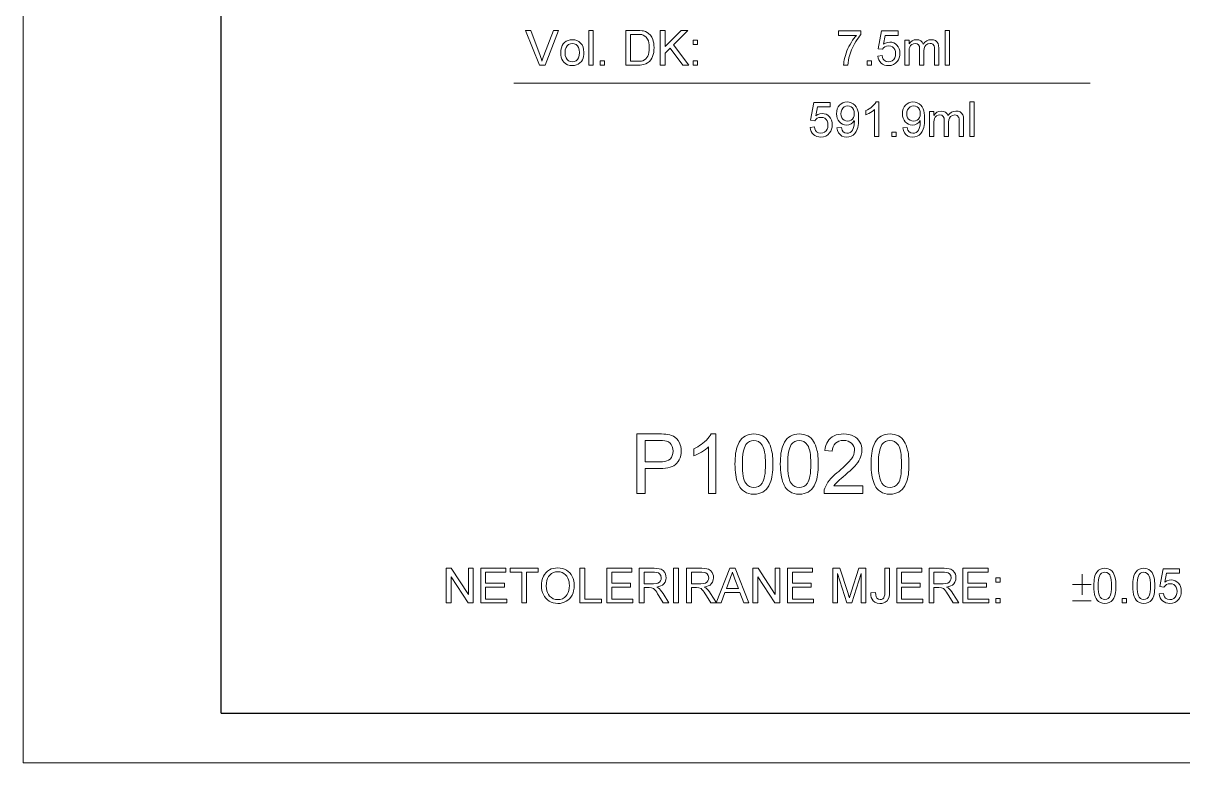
# Model space of a CAD drawing. Extents: x 0 to 297, y 0 to 420.
# Drawn here: x 0 to 117.2, y 0 to 74.7 of the extents above; entities that cross this region are included whole.
import ezdxf

# ---------------------------------------------------------------- set-up
doc = ezdxf.new("R2010")
doc.units = 0

msp = doc.modelspace()

# ---------------------------------------------------------------- linework, layer by layer
at = {"color": 7, "lineweight": 13}
for q in [(0, 420), (297, 0)]:
    msp.add_line((0, 0), q, dxfattribs=at)
at = {"color": 7, "lineweight": 30}
for q in [(20, 415), (292, 5)]:
    msp.add_line((20, 5), q, dxfattribs=at)
at = {"color": 7, "lineweight": 18}
msp.add_line((49.57, 68.64), (107.81, 68.64), dxfattribs=at)
at = {"color": 7, "lineweight": 13}
for points in [[(52.17, 70.45), (50.76, 73.95), (51.28, 73.95), (52.23, 71.43), (52.3, 71.23), (52.37, 71.04), (52.42, 70.86), (52.48, 71.05), (52.55, 71.24), (52.61, 71.43), (53.57, 73.95), (54.09, 73.95), (52.73, 70.45)], [(57.14, 70.45), (57.14, 73.95), (57.58, 73.95), (57.58, 70.45)], [(60.88, 70.45), (60.88, 73.95), (62.08, 73.95), (62.32, 73.94), (62.53, 73.92), (62.69, 73.9), (62.88, 73.84), (63.05, 73.75), (63.2, 73.65), (63.37, 73.48), (63.51, 73.28), (63.61, 73.05), (63.67, 72.86), (63.72, 72.66), (63.74, 72.44), (63.75, 72.22), (63.74, 71.96), (63.71, 71.72), (63.66, 71.51), (63.59, 71.32), (63.51, 71.15), (63.42, 71), (63.27, 70.82), (63.1, 70.68), (62.92, 70.58), (62.69, 70.51), (62.52, 70.47), (62.34, 70.45), (62.13, 70.45)], [(64.38, 70.45), (64.38, 73.95), (64.87, 73.95), (64.87, 72.33), (66.49, 73.95), (67.15, 73.95), (65.71, 72.5), (67.25, 70.45), (66.65, 70.45), (65.37, 72.16), (64.87, 71.66), (64.87, 70.45)], [(82.37, 73.46), (82.37, 73.9), (84.65, 73.9), (84.65, 73.54), (84.52, 73.39), (84.39, 73.22), (84.26, 73.03), (84.13, 72.83), (84, 72.6), (83.9, 72.41), (83.8, 72.21), (83.71, 72.01), (83.64, 71.81), (83.56, 71.6), (83.5, 71.4), (83.44, 71.18), (83.4, 70.94), (83.36, 70.7), (83.34, 70.45), (82.9, 70.45), (82.91, 70.62), (82.93, 70.8), (82.97, 71), (83.02, 71.21), (83.08, 71.44), (83.15, 71.67), (83.23, 71.89), (83.33, 72.12), (83.44, 72.34), (83.55, 72.55), (83.68, 72.76), (83.81, 72.96), (83.94, 73.14), (84.08, 73.31), (84.21, 73.46)], [(86.35, 71.37), (86.79, 71.42), (86.84, 71.23), (86.91, 71.07), (87, 70.95), (87.19, 70.83), (87.44, 70.79), (87.65, 70.81), (87.82, 70.89), (87.96, 71.01), (88.07, 71.18), (88.13, 71.38), (88.15, 71.62), (88.13, 71.84), (88.07, 72.03), (87.98, 72.18), (87.84, 72.3), (87.66, 72.37), (87.44, 72.39), (87.24, 72.37), (87.08, 72.3), (86.94, 72.19), (86.84, 72.05), (86.4, 72.1), (86.74, 73.9), (88.4, 73.9), (88.4, 73.46), (87.1, 73.46), (86.94, 72.56), (87.14, 72.68), (87.35, 72.75), (87.56, 72.78), (87.77, 72.76), (87.96, 72.7), (88.13, 72.6), (88.29, 72.46), (88.42, 72.29), (88.52, 72.1), (88.57, 71.88), (88.59, 71.65), (88.57, 71.42), (88.52, 71.2), (88.44, 71), (88.32, 70.82), (88.15, 70.64), (87.94, 70.5), (87.7, 70.42), (87.44, 70.4), (87.22, 70.41), (87.02, 70.46), (86.84, 70.55), (86.69, 70.66), (86.56, 70.81), (86.46, 70.97), (86.39, 71.16)], [(93.16, 70.45), (93.16, 73.95), (93.6, 73.95), (93.6, 70.45)], [(54.32, 71.71), (54.33, 71.97), (54.38, 72.21), (54.46, 72.42), (54.57, 72.6), (54.7, 72.74), (54.87, 72.87), (55.06, 72.95), (55.26, 73.01), (55.49, 73.02), (55.73, 73), (55.95, 72.94), (56.15, 72.83), (56.33, 72.68), (56.47, 72.5), (56.57, 72.28), (56.63, 72.03), (56.65, 71.75), (56.64, 71.52), (56.62, 71.31), (56.57, 71.14), (56.51, 70.98), (56.4, 70.81), (56.26, 70.67), (56.09, 70.55), (55.9, 70.47), (55.7, 70.42), (55.49, 70.4), (55.24, 70.42), (55.01, 70.48), (54.82, 70.59), (54.64, 70.74), (54.53, 70.88), (54.44, 71.05), (54.37, 71.25), (54.33, 71.47)], [(61.37, 70.84), (62.09, 70.84), (62.3, 70.84), (62.48, 70.86), (62.62, 70.9), (62.79, 70.98), (62.93, 71.09), (63.02, 71.21), (63.11, 71.36), (63.17, 71.54), (63.22, 71.74), (63.25, 71.97), (63.26, 72.22), (63.25, 72.49), (63.22, 72.72), (63.17, 72.92), (63.09, 73.08), (62.96, 73.26), (62.82, 73.39), (62.66, 73.48), (62.52, 73.53), (62.32, 73.55), (62.08, 73.56), (61.37, 73.56)], [(67.69, 72.54), (67.69, 72.97), (68.12, 72.97), (68.12, 72.54)], [(89.08, 70.45), (89.08, 72.97), (89.51, 72.97), (89.51, 72.59), (89.65, 72.77), (89.82, 72.91), (90.03, 72.99), (90.26, 73.02), (90.51, 72.99), (90.71, 72.9), (90.85, 72.76), (90.95, 72.56), (91.11, 72.76), (91.3, 72.91), (91.51, 72.99), (91.74, 73.02), (91.97, 73), (92.17, 72.93), (92.32, 72.82), (92.44, 72.65), (92.5, 72.44), (92.53, 72.18), (92.53, 70.45), (92.09, 70.45), (92.09, 72.02), (92.08, 72.24), (92.05, 72.39), (91.9, 72.57), (91.78, 72.62), (91.64, 72.63), (91.4, 72.59), (91.2, 72.46), (91.1, 72.32), (91.04, 72.13), (91.02, 71.9), (91.02, 70.45), (90.58, 70.45), (90.58, 72.07), (90.56, 72.32), (90.48, 72.49), (90.34, 72.6), (90.14, 72.63), (89.96, 72.61), (89.8, 72.54), (89.67, 72.42), (89.58, 72.26), (89.54, 72.13), (89.52, 71.95), (89.51, 71.74), (89.51, 70.45)], [(54.76, 71.71), (54.78, 71.43), (54.85, 71.2), (54.96, 71.02), (55.11, 70.89), (55.29, 70.81), (55.49, 70.79), (55.68, 70.81), (55.86, 70.89), (56.01, 71.02), (56.12, 71.2), (56.19, 71.44), (56.21, 71.72), (56.19, 72), (56.12, 72.23), (56.01, 72.4), (55.86, 72.53), (55.68, 72.61), (55.49, 72.63), (55.29, 72.61), (55.11, 72.53), (54.96, 72.4), (54.85, 72.23), (54.78, 71.99)], [(58.31, 70.45), (58.31, 70.88), (58.74, 70.88), (58.74, 70.45)], [(67.69, 70.45), (67.69, 70.88), (68.12, 70.88), (68.12, 70.45)], [(85.28, 70.45), (85.28, 70.88), (85.72, 70.88), (85.72, 70.45)], [(79.51, 64.16), (79.95, 64.21), (79.99, 64.01), (80.07, 63.86), (80.16, 63.73), (80.35, 63.61), (80.6, 63.57), (80.81, 63.6), (80.98, 63.67), (81.12, 63.8), (81.23, 63.97), (81.29, 64.17), (81.31, 64.41), (81.29, 64.63), (81.23, 64.82), (81.13, 64.97), (81, 65.09), (80.82, 65.15), (80.6, 65.18), (80.4, 65.15), (80.23, 65.08), (80.1, 64.97), (80, 64.84), (79.56, 64.89), (79.9, 66.68), (81.55, 66.68), (81.55, 66.25), (80.26, 66.25), (80.09, 65.34), (80.3, 65.47), (80.5, 65.54), (80.72, 65.57), (80.93, 65.55), (81.12, 65.49), (81.29, 65.39), (81.45, 65.25), (81.58, 65.08), (81.67, 64.89), (81.73, 64.67), (81.75, 64.43), (81.73, 64.2), (81.68, 63.99), (81.6, 63.79), (81.48, 63.61), (81.3, 63.42), (81.1, 63.29), (80.86, 63.21), (80.6, 63.18), (80.38, 63.2), (80.18, 63.25), (80, 63.33), (79.84, 63.45), (79.71, 63.59), (79.62, 63.76), (79.55, 63.95)], [(82.23, 64.11), (82.67, 64.16), (82.74, 63.89), (82.86, 63.71), (83.02, 63.61), (83.22, 63.57), (83.4, 63.59), (83.56, 63.66), (83.69, 63.76), (83.79, 63.88), (83.86, 64.05), (83.93, 64.26), (83.96, 64.43), (83.98, 64.6), (83.99, 64.77), (83.98, 64.86), (83.84, 64.67), (83.65, 64.53), (83.42, 64.43), (83.18, 64.4), (82.98, 64.42), (82.8, 64.48), (82.63, 64.58), (82.47, 64.72), (82.35, 64.89), (82.26, 65.08), (82.2, 65.3), (82.19, 65.55), (82.2, 65.8), (82.26, 66.03), (82.36, 66.23), (82.49, 66.41), (82.65, 66.55), (82.83, 66.65), (83.03, 66.71), (83.25, 66.73), (83.47, 66.71), (83.67, 66.65), (83.86, 66.55), (84.03, 66.41), (84.17, 66.24), (84.28, 66.03), (84.34, 65.84), (84.39, 65.62), (84.41, 65.35), (84.42, 65.05), (84.42, 64.8), (84.4, 64.56), (84.37, 64.35), (84.33, 64.16), (84.28, 63.99), (84.17, 63.75), (84.03, 63.55), (83.86, 63.39), (83.66, 63.28), (83.44, 63.21), (83.2, 63.18), (82.94, 63.21), (82.73, 63.29), (82.54, 63.43), (82.39, 63.61), (82.29, 63.84)], [(83.98, 65.56), (83.96, 65.78), (83.9, 65.97), (83.8, 66.13), (83.67, 66.25), (83.51, 66.32), (83.32, 66.34), (83.13, 66.32), (82.96, 66.24), (82.82, 66.12), (82.71, 65.95), (82.64, 65.75), (82.62, 65.52), (82.64, 65.32), (82.71, 65.14), (82.81, 64.99), (82.95, 64.88), (83.12, 64.81), (83.31, 64.79), (83.5, 64.81), (83.66, 64.88), (83.79, 64.99), (83.9, 65.15), (83.96, 65.33)], [(86.46, 63.23), (86.03, 63.23), (86.03, 65.96), (85.91, 65.86), (85.77, 65.76), (85.61, 65.67), (85.45, 65.58), (85.29, 65.5), (85.15, 65.44), (85.15, 65.86), (85.33, 65.95), (85.49, 66.04), (85.65, 66.15), (85.79, 66.27), (85.96, 66.43), (86.09, 66.58), (86.18, 66.73), (86.46, 66.73)], [(88.89, 64.11), (89.33, 64.16), (89.4, 63.89), (89.52, 63.71), (89.68, 63.61), (89.88, 63.57), (90.06, 63.59), (90.22, 63.66), (90.35, 63.76), (90.45, 63.88), (90.52, 64.05), (90.59, 64.26), (90.62, 64.43), (90.64, 64.6), (90.65, 64.77), (90.64, 64.86), (90.5, 64.67), (90.31, 64.53), (90.08, 64.43), (89.84, 64.4), (89.64, 64.42), (89.46, 64.48), (89.29, 64.58), (89.13, 64.72), (89.01, 64.89), (88.92, 65.08), (88.86, 65.3), (88.85, 65.55), (88.86, 65.8), (88.92, 66.03), (89.02, 66.23), (89.15, 66.41), (89.31, 66.55), (89.49, 66.65), (89.69, 66.71), (89.91, 66.73), (90.13, 66.71), (90.33, 66.65), (90.52, 66.55), (90.69, 66.41), (90.83, 66.24), (90.94, 66.03), (91, 65.84), (91.05, 65.62), (91.07, 65.35), (91.08, 65.05), (91.08, 64.8), (91.06, 64.56), (91.03, 64.35), (90.99, 64.16), (90.94, 63.99), (90.83, 63.75), (90.69, 63.55), (90.52, 63.39), (90.32, 63.28), (90.1, 63.21), (89.86, 63.18), (89.6, 63.21), (89.39, 63.29), (89.2, 63.43), (89.05, 63.61), (88.95, 63.84)], [(90.64, 65.56), (90.62, 65.78), (90.56, 65.97), (90.46, 66.13), (90.33, 66.25), (90.17, 66.32), (89.98, 66.34), (89.79, 66.32), (89.62, 66.24), (89.48, 66.12), (89.37, 65.95), (89.3, 65.75), (89.28, 65.52), (89.3, 65.32), (89.37, 65.14), (89.47, 64.99), (89.61, 64.88), (89.78, 64.81), (89.97, 64.79), (90.16, 64.81), (90.32, 64.88), (90.45, 64.99), (90.56, 65.15), (90.62, 65.33)], [(91.57, 63.23), (91.57, 65.76), (92, 65.76), (92, 65.38), (92.14, 65.55), (92.31, 65.69), (92.52, 65.78), (92.75, 65.81), (93, 65.78), (93.2, 65.69), (93.35, 65.54), (93.44, 65.35), (93.61, 65.55), (93.79, 65.69), (94, 65.78), (94.23, 65.81), (94.46, 65.79), (94.66, 65.72), (94.81, 65.6), (94.93, 65.44), (95, 65.23), (95.02, 64.96), (95.02, 63.23), (94.58, 63.23), (94.58, 64.81), (94.57, 65.03), (94.54, 65.17), (94.39, 65.35), (94.27, 65.4), (94.13, 65.42), (93.89, 65.38), (93.69, 65.25), (93.59, 65.11), (93.53, 64.92), (93.51, 64.68), (93.51, 63.23), (93.07, 63.23), (93.07, 64.86), (93.05, 65.1), (92.97, 65.28), (92.83, 65.39), (92.63, 65.42), (92.46, 65.4), (92.3, 65.33), (92.16, 65.21), (92.07, 65.05), (92.04, 64.91), (92.01, 64.74), (92, 64.53), (92, 63.23)], [(95.65, 63.23), (95.65, 66.73), (96.09, 66.73), (96.09, 63.23)], [(87.78, 63.23), (87.78, 63.67), (88.21, 63.67), (88.21, 63.23)], [(62, 27.21), (62, 33.21), (64.23, 33.21), (64.5, 33.21), (64.75, 33.2), (64.95, 33.18), (65.13, 33.16), (65.33, 33.11), (65.52, 33.05), (65.7, 32.97), (65.85, 32.88), (66.04, 32.73), (66.19, 32.54), (66.33, 32.31), (66.4, 32.12), (66.46, 31.93), (66.49, 31.72), (66.5, 31.51), (66.49, 31.26), (66.45, 31.03), (66.39, 30.81), (66.29, 30.61), (66.18, 30.41), (66.03, 30.23), (65.9, 30.11), (65.75, 30), (65.57, 29.92), (65.37, 29.84), (65.15, 29.78), (64.9, 29.74), (64.62, 29.72), (64.33, 29.71), (62.84, 29.71), (62.84, 27.21)], [(70, 27.21), (69.25, 27.21), (69.25, 31.89), (69.11, 31.76), (68.94, 31.63), (68.75, 31.51), (68.54, 31.38), (68.33, 31.26), (68.13, 31.16), (67.94, 31.07), (67.75, 31), (67.75, 31.71), (67.96, 31.81), (68.16, 31.92), (68.34, 32.03), (68.52, 32.15), (68.69, 32.28), (68.85, 32.41), (69.03, 32.58), (69.19, 32.74), (69.32, 32.9), (69.43, 33.06), (69.52, 33.21), (70, 33.21)], [(71.92, 30.17), (71.93, 30.46), (71.94, 30.74), (71.96, 31), (71.99, 31.25), (72.03, 31.48), (72.08, 31.69), (72.14, 31.89), (72.23, 32.14), (72.34, 32.37), (72.47, 32.57), (72.61, 32.74), (72.77, 32.88), (72.95, 33), (73.15, 33.09), (73.36, 33.16), (73.59, 33.2), (73.84, 33.21), (74.07, 33.2), (74.29, 33.16), (74.49, 33.1), (74.69, 33.02), (74.87, 32.91), (75.03, 32.78), (75.16, 32.63), (75.28, 32.46), (75.38, 32.27), (75.47, 32.06), (75.55, 31.83), (75.62, 31.58), (75.66, 31.39), (75.7, 31.19), (75.72, 30.96), (75.74, 30.72), (75.75, 30.45), (75.75, 30.17), (75.75, 29.88), (75.74, 29.6), (75.72, 29.34), (75.69, 29.09), (75.65, 28.87), (75.6, 28.65), (75.54, 28.45), (75.45, 28.2), (75.34, 27.98), (75.21, 27.78), (75.07, 27.6), (74.91, 27.46), (74.73, 27.34), (74.53, 27.25), (74.32, 27.18), (74.09, 27.14), (73.84, 27.13), (73.56, 27.14), (73.31, 27.19), (73.08, 27.27), (72.87, 27.38), (72.67, 27.53), (72.5, 27.7), (72.4, 27.85), (72.31, 28.02), (72.23, 28.2), (72.16, 28.39), (72.09, 28.6), (72.04, 28.83), (72, 29.07), (71.96, 29.32), (71.94, 29.59), (71.93, 29.87)], [(76.5, 30.17), (76.51, 30.46), (76.52, 30.74), (76.54, 31), (76.57, 31.25), (76.61, 31.48), (76.66, 31.69), (76.72, 31.89), (76.81, 32.14), (76.92, 32.37), (77.05, 32.57), (77.2, 32.74), (77.36, 32.88), (77.53, 33), (77.73, 33.09), (77.94, 33.16), (78.17, 33.2), (78.42, 33.21), (78.65, 33.2), (78.87, 33.16), (79.08, 33.1), (79.27, 33.02), (79.45, 32.91), (79.61, 32.78), (79.75, 32.63), (79.86, 32.46), (79.96, 32.27), (80.05, 32.06), (80.13, 31.83), (80.21, 31.58), (80.25, 31.39), (80.28, 31.19), (80.3, 30.96), (80.32, 30.72), (80.33, 30.45), (80.34, 30.17), (80.33, 29.88), (80.32, 29.6), (80.3, 29.34), (80.27, 29.09), (80.23, 28.87), (80.18, 28.65), (80.13, 28.45), (80.03, 28.2), (79.92, 27.98), (79.79, 27.78), (79.65, 27.6), (79.49, 27.46), (79.31, 27.34), (79.12, 27.25), (78.9, 27.18), (78.67, 27.14), (78.42, 27.13), (78.15, 27.14), (77.89, 27.19), (77.66, 27.27), (77.45, 27.38), (77.26, 27.53), (77.09, 27.7), (76.99, 27.85), (76.89, 28.02), (76.81, 28.2), (76.74, 28.39), (76.68, 28.6), (76.62, 28.83), (76.58, 29.07), (76.55, 29.32), (76.52, 29.59), (76.51, 29.87)], [(84.84, 27.96), (84.84, 27.21), (80.92, 27.21), (80.93, 27.39), (80.95, 27.57), (81, 27.74), (81.09, 27.94), (81.19, 28.15), (81.32, 28.35), (81.46, 28.54), (81.58, 28.68), (81.71, 28.82), (81.85, 28.96), (82.02, 29.11), (82.2, 29.27), (82.4, 29.43), (82.63, 29.63), (82.84, 29.81), (83.03, 29.99), (83.2, 30.15), (83.35, 30.31), (83.48, 30.45), (83.59, 30.58), (83.68, 30.69), (83.82, 30.91), (83.92, 31.13), (83.98, 31.35), (84, 31.56), (83.99, 31.76), (83.93, 31.94), (83.83, 32.11), (83.7, 32.26), (83.53, 32.38), (83.35, 32.47), (83.14, 32.53), (82.9, 32.55), (82.65, 32.53), (82.43, 32.47), (82.24, 32.38), (82.07, 32.26), (81.93, 32.1), (81.84, 31.92), (81.78, 31.7), (81.75, 31.46), (81, 31.55), (81.04, 31.81), (81.1, 32.04), (81.19, 32.26), (81.29, 32.46), (81.42, 32.63), (81.58, 32.79), (81.75, 32.92), (81.95, 33.02), (82.16, 33.11), (82.4, 33.16), (82.65, 33.2), (82.92, 33.21), (83.19, 33.2), (83.44, 33.16), (83.68, 33.09), (83.89, 33), (84.09, 32.88), (84.26, 32.74), (84.41, 32.57), (84.53, 32.39), (84.63, 32.2), (84.7, 32), (84.74, 31.78), (84.75, 31.55), (84.74, 31.32), (84.69, 31.08), (84.62, 30.85), (84.54, 30.68), (84.44, 30.5), (84.32, 30.31), (84.17, 30.12), (84.06, 29.99), (83.92, 29.84), (83.75, 29.67), (83.56, 29.49), (83.34, 29.3), (83.1, 29.09), (82.86, 28.88), (82.65, 28.71), (82.48, 28.56), (82.34, 28.44), (82.24, 28.35), (82.11, 28.22), (82, 28.09), (81.9, 27.96)], [(85.67, 30.17), (85.68, 30.46), (85.69, 30.74), (85.71, 31), (85.74, 31.25), (85.78, 31.48), (85.83, 31.69), (85.89, 31.89), (85.98, 32.14), (86.09, 32.37), (86.22, 32.57), (86.36, 32.74), (86.52, 32.88), (86.7, 33), (86.9, 33.09), (87.11, 33.16), (87.34, 33.2), (87.59, 33.21), (87.82, 33.2), (88.04, 33.16), (88.24, 33.1), (88.44, 33.02), (88.62, 32.91), (88.78, 32.78), (88.91, 32.63), (89.03, 32.46), (89.13, 32.27), (89.22, 32.06), (89.3, 31.83), (89.37, 31.58), (89.41, 31.39), (89.45, 31.19), (89.47, 30.96), (89.49, 30.72), (89.5, 30.45), (89.5, 30.17), (89.5, 29.88), (89.49, 29.6), (89.47, 29.34), (89.44, 29.09), (89.4, 28.87), (89.35, 28.65), (89.29, 28.45), (89.2, 28.2), (89.09, 27.98), (88.96, 27.78), (88.82, 27.6), (88.66, 27.46), (88.48, 27.34), (88.28, 27.25), (88.07, 27.18), (87.84, 27.14), (87.59, 27.13), (87.31, 27.14), (87.06, 27.19), (86.83, 27.27), (86.62, 27.38), (86.42, 27.53), (86.25, 27.7), (86.15, 27.85), (86.06, 28.02), (85.98, 28.2), (85.91, 28.39), (85.84, 28.6), (85.79, 28.83), (85.75, 29.07), (85.71, 29.32), (85.69, 29.59), (85.68, 29.87)], [(62.84, 30.38), (64.32, 30.38), (64.6, 30.39), (64.84, 30.42), (65.05, 30.48), (65.22, 30.56), (65.36, 30.67), (65.5, 30.83), (65.59, 31.02), (65.65, 31.23), (65.67, 31.48), (65.65, 31.72), (65.59, 31.94), (65.49, 32.13), (65.36, 32.29), (65.2, 32.41), (65.01, 32.49), (64.85, 32.52), (64.61, 32.54), (64.3, 32.55), (62.84, 32.55)], [(72.67, 30.17), (72.68, 29.82), (72.69, 29.5), (72.72, 29.21), (72.76, 28.95), (72.8, 28.73), (72.86, 28.54), (72.93, 28.38), (73.01, 28.25), (73.19, 28.05), (73.38, 27.91), (73.6, 27.82), (73.84, 27.8), (74.07, 27.82), (74.29, 27.91), (74.49, 28.05), (74.67, 28.25), (74.75, 28.38), (74.82, 28.54), (74.87, 28.73), (74.92, 28.96), (74.96, 29.21), (74.98, 29.5), (75, 29.82), (75, 30.17), (75, 30.51), (74.98, 30.83), (74.96, 31.11), (74.92, 31.36), (74.88, 31.59), (74.82, 31.78), (74.75, 31.94), (74.68, 32.07), (74.5, 32.28), (74.3, 32.43), (74.08, 32.52), (73.83, 32.55), (73.59, 32.52), (73.38, 32.44), (73.19, 32.31), (73.02, 32.13), (72.94, 31.98), (72.87, 31.81), (72.81, 31.61), (72.76, 31.37), (72.72, 31.12), (72.69, 30.83), (72.68, 30.51)], [(77.25, 30.17), (77.26, 29.82), (77.28, 29.5), (77.3, 29.21), (77.34, 28.95), (77.39, 28.73), (77.44, 28.54), (77.51, 28.38), (77.59, 28.25), (77.77, 28.05), (77.97, 27.91), (78.18, 27.82), (78.42, 27.8), (78.66, 27.82), (78.88, 27.91), (79.07, 28.05), (79.25, 28.25), (79.33, 28.38), (79.4, 28.54), (79.46, 28.73), (79.5, 28.96), (79.54, 29.21), (79.57, 29.5), (79.58, 29.82), (79.59, 30.17), (79.58, 30.51), (79.57, 30.83), (79.54, 31.11), (79.51, 31.36), (79.46, 31.59), (79.4, 31.78), (79.34, 31.94), (79.26, 32.07), (79.09, 32.28), (78.89, 32.43), (78.66, 32.52), (78.41, 32.55), (78.18, 32.52), (77.96, 32.44), (77.77, 32.31), (77.6, 32.13), (77.52, 31.98), (77.45, 31.81), (77.39, 31.61), (77.34, 31.37), (77.3, 31.12), (77.28, 30.83), (77.26, 30.51)], [(86.42, 30.17), (86.43, 29.82), (86.44, 29.5), (86.47, 29.21), (86.51, 28.95), (86.55, 28.73), (86.61, 28.54), (86.68, 28.38), (86.76, 28.25), (86.94, 28.05), (87.13, 27.91), (87.35, 27.82), (87.59, 27.8), (87.82, 27.82), (88.04, 27.91), (88.24, 28.05), (88.42, 28.25), (88.5, 28.38), (88.57, 28.54), (88.62, 28.73), (88.67, 28.96), (88.71, 29.21), (88.73, 29.5), (88.75, 29.82), (88.75, 30.17), (88.75, 30.51), (88.73, 30.83), (88.71, 31.11), (88.67, 31.36), (88.63, 31.59), (88.57, 31.78), (88.5, 31.94), (88.43, 32.07), (88.25, 32.28), (88.05, 32.43), (87.83, 32.52), (87.58, 32.55), (87.34, 32.52), (87.13, 32.44), (86.94, 32.31), (86.77, 32.13), (86.69, 31.98), (86.62, 31.81), (86.56, 31.61), (86.51, 31.37), (86.47, 31.12), (86.44, 30.83), (86.43, 30.51)], [(42.75, 16.14), (42.75, 19.64), (43.26, 19.64), (44.98, 17), (44.98, 19.64), (45.47, 19.64), (45.47, 16.14), (44.95, 16.14), (43.23, 18.78), (43.23, 16.14)], [(46.25, 16.14), (46.25, 19.64), (48.77, 19.64), (48.77, 19.25), (46.73, 19.25), (46.73, 18.13), (48.63, 18.13), (48.63, 17.74), (46.73, 17.74), (46.73, 16.53), (48.87, 16.53), (48.87, 16.14)], [(50.38, 16.14), (50.38, 19.25), (49.21, 19.25), (49.21, 19.64), (52.03, 19.64), (52.03, 19.25), (50.86, 19.25), (50.86, 16.14)], [(52.37, 17.84), (52.38, 18.12), (52.42, 18.38), (52.49, 18.61), (52.58, 18.83), (52.69, 19.02), (52.83, 19.2), (52.99, 19.35), (53.17, 19.47), (53.36, 19.57), (53.57, 19.63), (53.79, 19.67), (54.03, 19.69), (54.26, 19.67), (54.48, 19.63), (54.69, 19.56), (54.89, 19.46), (55.07, 19.33), (55.23, 19.18), (55.36, 19.01), (55.47, 18.82), (55.56, 18.6), (55.63, 18.38), (55.66, 18.14), (55.68, 17.88), (55.66, 17.63), (55.62, 17.38), (55.56, 17.15), (55.46, 16.94), (55.35, 16.74), (55.21, 16.57), (55.05, 16.43), (54.86, 16.31), (54.66, 16.21), (54.46, 16.14), (54.25, 16.1), (54.02, 16.09), (53.79, 16.11), (53.56, 16.15), (53.35, 16.22), (53.15, 16.33), (52.97, 16.46), (52.81, 16.61), (52.68, 16.78), (52.57, 16.98), (52.48, 17.18), (52.42, 17.4), (52.38, 17.62)], [(52.86, 17.84), (52.87, 17.6), (52.91, 17.37), (52.98, 17.18), (53.07, 17), (53.19, 16.84), (53.37, 16.68), (53.56, 16.57), (53.78, 16.5), (54.02, 16.48), (54.27, 16.5), (54.49, 16.57), (54.68, 16.69), (54.86, 16.85), (54.98, 17.01), (55.07, 17.19), (55.14, 17.4), (55.18, 17.63), (55.19, 17.89), (55.18, 18.09), (55.16, 18.29), (55.11, 18.47), (55.05, 18.63), (54.94, 18.83), (54.8, 18.99), (54.64, 19.12), (54.45, 19.22), (54.25, 19.28), (54.03, 19.3), (53.8, 19.28), (53.58, 19.21), (53.38, 19.11), (53.2, 18.96), (53.08, 18.81), (52.98, 18.62), (52.91, 18.4), (52.87, 18.13)], [(56.26, 16.14), (56.26, 19.64), (56.75, 19.64), (56.75, 16.53), (58.45, 16.53), (58.45, 16.14)], [(58.98, 16.14), (58.98, 19.64), (61.51, 19.64), (61.51, 19.25), (59.47, 19.25), (59.47, 18.13), (61.36, 18.13), (61.36, 17.74), (59.47, 17.74), (59.47, 16.53), (61.61, 16.53), (61.61, 16.14)], [(62.24, 16.14), (62.24, 19.64), (63.77, 19.64), (64.04, 19.63), (64.27, 19.6), (64.45, 19.55), (64.66, 19.42), (64.82, 19.21), (64.9, 19.05), (64.95, 18.88), (64.96, 18.69), (64.94, 18.46), (64.86, 18.25), (64.73, 18.07), (64.6, 17.95), (64.44, 17.86), (64.24, 17.79), (64.02, 17.74), (64.17, 17.66), (64.29, 17.57), (64.41, 17.43), (64.54, 17.28), (64.66, 17.1), (65.24, 16.14), (64.68, 16.14), (64.23, 16.87), (64.11, 17.07), (64.01, 17.23), (63.91, 17.36), (63.8, 17.5), (63.69, 17.59), (63.49, 17.68), (63.24, 17.69), (62.73, 17.69), (62.73, 16.14)], [(62.73, 18.08), (63.68, 18.08), (63.95, 18.1), (64.14, 18.15), (64.29, 18.24), (64.39, 18.36), (64.45, 18.51), (64.48, 18.68), (64.43, 18.91), (64.31, 19.09), (64.18, 19.18), (64, 19.23), (63.79, 19.25), (62.73, 19.25)], [(65.72, 16.14), (65.72, 19.64), (66.21, 19.64), (66.21, 16.14)], [(67.04, 16.14), (67.04, 19.64), (68.57, 19.64), (68.84, 19.63), (69.07, 19.6), (69.25, 19.55), (69.46, 19.42), (69.62, 19.21), (69.7, 19.05), (69.74, 18.88), (69.76, 18.69), (69.73, 18.46), (69.66, 18.25), (69.53, 18.07), (69.4, 17.95), (69.23, 17.86), (69.04, 17.79), (68.81, 17.74), (68.97, 17.66), (69.08, 17.57), (69.21, 17.43), (69.34, 17.28), (69.45, 17.1), (70.04, 16.14), (69.48, 16.14), (69.03, 16.87), (68.91, 17.07), (68.8, 17.23), (68.71, 17.36), (68.59, 17.5), (68.49, 17.59), (68.28, 17.68), (68.04, 17.69), (67.52, 17.69), (67.52, 16.14)], [(67.52, 18.08), (68.48, 18.08), (68.74, 18.1), (68.94, 18.15), (69.08, 18.24), (69.19, 18.36), (69.25, 18.51), (69.27, 18.68), (69.23, 18.91), (69.11, 19.09), (68.98, 19.18), (68.8, 19.23), (68.58, 19.25), (67.52, 19.25)], [(70.01, 16.14), (71.4, 19.64), (71.93, 19.64), (73.32, 16.14), (72.81, 16.14), (72.41, 17.21), (70.91, 17.21), (70.52, 16.14)], [(71.06, 17.6), (72.27, 17.6), (71.92, 18.54), (71.85, 18.75), (71.78, 18.94), (71.72, 19.11), (71.66, 19.25), (71.59, 19.04), (71.51, 18.82), (71.43, 18.6)], [(73.74, 16.14), (73.74, 19.64), (74.25, 19.64), (75.97, 17), (75.97, 19.64), (76.46, 19.64), (76.46, 16.14), (75.94, 16.14), (74.22, 18.78), (74.22, 16.14)], [(77.24, 16.14), (77.24, 19.64), (79.76, 19.64), (79.76, 19.25), (77.72, 19.25), (77.72, 18.13), (79.62, 18.13), (79.62, 17.74), (77.72, 17.74), (77.72, 16.53), (79.86, 16.53), (79.86, 16.14)], [(81.81, 16.14), (81.81, 19.64), (82.53, 19.64), (83.32, 17.18), (83.39, 16.97), (83.44, 16.79), (83.48, 16.66), (83.53, 16.81), (83.59, 16.99), (83.66, 17.22), (84.45, 19.64), (85.16, 19.64), (85.16, 16.14), (84.67, 16.14), (84.67, 19.1), (83.72, 16.14), (83.24, 16.14), (82.29, 19.1), (82.29, 16.14)], [(85.65, 17.15), (86.13, 17.21), (86.15, 16.96), (86.2, 16.77), (86.27, 16.63), (86.41, 16.52), (86.59, 16.48), (86.74, 16.5), (86.86, 16.56), (86.95, 16.65), (87.01, 16.78), (87.05, 16.96), (87.06, 17.22), (87.06, 19.64), (87.54, 19.64), (87.54, 17.26), (87.53, 16.99), (87.5, 16.77), (87.44, 16.58), (87.3, 16.37), (87.11, 16.22), (86.95, 16.15), (86.77, 16.1), (86.57, 16.09), (86.29, 16.12), (86.06, 16.21), (85.88, 16.36), (85.77, 16.51), (85.7, 16.69), (85.66, 16.9)], [(88.27, 16.14), (88.27, 19.64), (90.8, 19.64), (90.8, 19.25), (88.76, 19.25), (88.76, 18.13), (90.65, 18.13), (90.65, 17.74), (88.76, 17.74), (88.76, 16.53), (90.9, 16.53), (90.9, 16.14)], [(91.53, 16.14), (91.53, 19.64), (93.06, 19.64), (93.33, 19.63), (93.56, 19.6), (93.74, 19.55), (93.95, 19.42), (94.11, 19.21), (94.19, 19.05), (94.24, 18.88), (94.25, 18.69), (94.23, 18.46), (94.15, 18.25), (94.02, 18.07), (93.89, 17.95), (93.73, 17.86), (93.53, 17.79), (93.31, 17.74), (93.46, 17.66), (93.58, 17.57), (93.7, 17.43), (93.83, 17.28), (93.95, 17.1), (94.53, 16.14), (93.97, 16.14), (93.52, 16.87), (93.4, 17.07), (93.3, 17.23), (93.2, 17.36), (93.08, 17.5), (92.98, 17.59), (92.78, 17.68), (92.53, 17.69), (92.01, 17.69), (92.01, 16.14)], [(92.01, 18.08), (92.97, 18.08), (93.24, 18.1), (93.43, 18.15), (93.58, 18.24), (93.68, 18.36), (93.74, 18.51), (93.76, 18.68), (93.72, 18.91), (93.6, 19.09), (93.47, 19.18), (93.29, 19.23), (93.08, 19.25), (92.01, 19.25)], [(94.96, 16.14), (94.96, 19.64), (97.49, 19.64), (97.49, 19.25), (95.45, 19.25), (95.45, 18.13), (97.35, 18.13), (97.35, 17.74), (95.45, 17.74), (95.45, 16.53), (97.59, 16.53), (97.59, 16.14)], [(108.18, 17.86), (108.18, 18.1), (108.2, 18.32), (108.22, 18.52), (108.26, 18.7), (108.3, 18.87), (108.4, 19.1), (108.52, 19.3), (108.67, 19.45), (108.85, 19.55), (109.06, 19.62), (109.29, 19.64), (109.47, 19.63), (109.64, 19.59), (109.79, 19.53), (109.99, 19.39), (110.14, 19.2), (110.21, 19.05), (110.28, 18.88), (110.34, 18.69), (110.37, 18.52), (110.39, 18.33), (110.41, 18.11), (110.41, 17.86), (110.41, 17.63), (110.39, 17.41), (110.37, 17.21), (110.33, 17.03), (110.29, 16.86), (110.19, 16.63), (110.07, 16.43), (109.92, 16.28), (109.74, 16.18), (109.53, 16.11), (109.29, 16.09), (109.06, 16.11), (108.85, 16.17), (108.67, 16.28), (108.52, 16.43), (108.41, 16.59), (108.33, 16.79), (108.26, 17.01), (108.21, 17.27), (108.19, 17.55)], [(108.61, 17.86), (108.62, 17.55), (108.65, 17.27), (108.68, 17.05), (108.74, 16.87), (108.81, 16.74), (108.95, 16.6), (109.11, 16.51), (109.29, 16.48), (109.48, 16.51), (109.64, 16.6), (109.78, 16.74), (109.85, 16.87), (109.9, 17.05), (109.94, 17.28), (109.97, 17.55), (109.98, 17.86), (109.97, 18.18), (109.94, 18.44), (109.91, 18.67), (109.85, 18.84), (109.79, 18.98), (109.65, 19.13), (109.48, 19.22), (109.29, 19.25), (109.11, 19.22), (108.95, 19.14), (108.82, 19.01), (108.74, 18.86), (108.69, 18.68), (108.65, 18.45), (108.62, 18.18)], [(112.11, 17.86), (112.12, 18.1), (112.13, 18.32), (112.16, 18.52), (112.19, 18.7), (112.24, 18.87), (112.34, 19.1), (112.46, 19.3), (112.61, 19.45), (112.79, 19.55), (113, 19.62), (113.23, 19.64), (113.41, 19.63), (113.58, 19.59), (113.73, 19.53), (113.92, 19.39), (114.07, 19.2), (114.15, 19.05), (114.22, 18.88), (114.27, 18.69), (114.31, 18.52), (114.33, 18.33), (114.35, 18.11), (114.35, 17.86), (114.35, 17.63), (114.33, 17.41), (114.31, 17.21), (114.27, 17.03), (114.23, 16.86), (114.13, 16.63), (114.01, 16.43), (113.86, 16.28), (113.68, 16.18), (113.47, 16.11), (113.23, 16.09), (113, 16.11), (112.79, 16.17), (112.61, 16.28), (112.45, 16.43), (112.35, 16.59), (112.27, 16.79), (112.2, 17.01), (112.15, 17.27), (112.12, 17.55)], [(112.55, 17.86), (112.56, 17.55), (112.58, 17.27), (112.62, 17.05), (112.68, 16.87), (112.75, 16.74), (112.89, 16.6), (113.05, 16.51), (113.23, 16.48), (113.41, 16.51), (113.58, 16.6), (113.72, 16.74), (113.79, 16.87), (113.84, 17.05), (113.88, 17.28), (113.9, 17.55), (113.91, 17.86), (113.91, 18.18), (113.88, 18.44), (113.84, 18.67), (113.79, 18.84), (113.72, 18.98), (113.58, 19.13), (113.42, 19.22), (113.23, 19.25), (113.05, 19.22), (112.89, 19.14), (112.76, 19.01), (112.68, 18.86), (112.62, 18.68), (112.58, 18.45), (112.56, 18.18)], [(114.79, 17.06), (115.23, 17.11), (115.27, 16.92), (115.34, 16.76), (115.44, 16.64), (115.63, 16.52), (115.87, 16.48), (116.08, 16.5), (116.26, 16.58), (116.4, 16.71), (116.5, 16.88), (116.57, 17.08), (116.59, 17.31), (116.57, 17.53), (116.51, 17.72), (116.41, 17.88), (116.27, 17.99), (116.09, 18.06), (115.88, 18.08), (115.68, 18.06), (115.51, 17.99), (115.38, 17.88), (115.27, 17.74), (114.84, 17.79), (115.18, 19.59), (116.83, 19.59), (116.83, 19.15), (115.54, 19.15), (115.37, 18.25), (115.57, 18.37), (115.78, 18.45), (116, 18.47), (116.2, 18.45), (116.39, 18.39), (116.57, 18.29), (116.73, 18.15), (116.86, 17.98), (116.95, 17.79), (117.01, 17.58), (117.02, 17.34), (117.01, 17.11), (116.96, 16.89), (116.87, 16.7), (116.76, 16.52), (116.58, 16.33), (116.37, 16.2), (116.14, 16.12), (115.87, 16.09), (115.65, 16.11), (115.45, 16.16), (115.28, 16.24), (115.12, 16.36), (114.99, 16.5), (114.89, 16.67), (114.82, 16.85)], [(98.27, 18.23), (98.27, 18.67), (98.71, 18.67), (98.71, 18.23)], [(98.27, 16.14), (98.27, 16.58), (98.71, 16.58), (98.71, 16.14)], [(111.04, 16.14), (111.04, 16.58), (111.48, 16.58), (111.48, 16.14)]]:
    msp.add_lwpolyline(points, close=True, dxfattribs=at)
for points in [[(106.99, 16.96), (106.99, 19.06)], [(106.04, 18.01), (107.93, 18.01)], [(106.04, 16.37), (107.93, 16.37)]]:
    msp.add_lwpolyline(points, dxfattribs=at)

doc.saveas('drawing.dxf')
